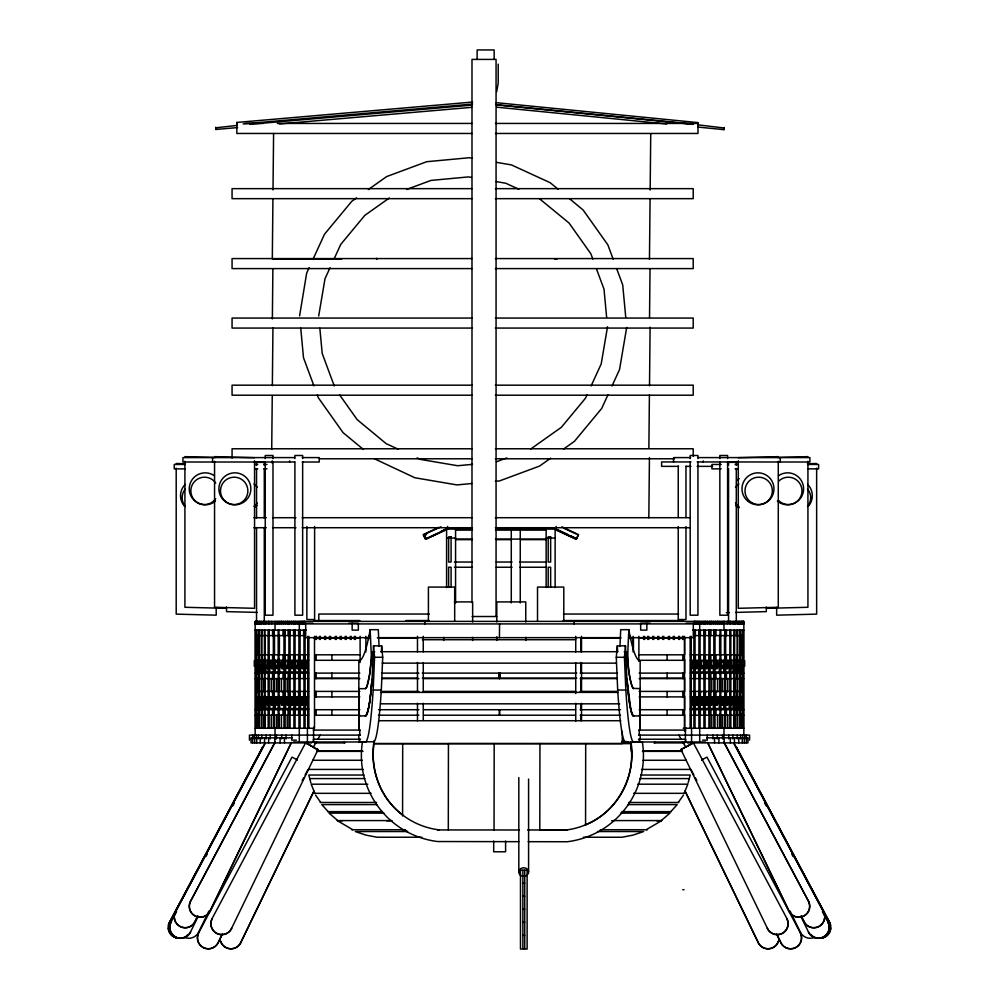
<?xml version="1.0" encoding="UTF-8"?>
<svg xmlns="http://www.w3.org/2000/svg" width="999" height="999" viewBox="0 0 999 999"><rect width="100%" height="100%" fill="white"/><g stroke="black" fill="none" stroke-linecap="round" stroke-linejoin="round"><path stroke-width="1.5" d="M402.572 815.996L402.697 743.556M448.301 829.944L448.439 743.556L631.443 743.631M494.043 829.944L494.193 743.556M539.797 829.944L539.947 743.556M585.564 825.324L585.701 743.556M631.443 744.954C635.239 777.909 616.833 812.362 585.564 824.799M742.781 665.759L742.756 668.918M272.927 198.689L272.315 258.941L341.621 259.24M273.014 189.897L273.589 133.429M272.365 318.881L272.877 268.818M271.716 449.4L272.252 395.641M272.352 385.689L272.939 328.034M272.228 463.174L272.252 460.826M649.462 259.34L650.074 199.176M650.162 190.022L650.736 133.916M649.537 317.445L650.024 269.131M648.875 447.964L649.412 394.955M649.512 385.801L650.099 327.135M648.826 517.794L649.437 457.592M741.857 665.471L741.77 667.994M742.756 705.519L742.756 698.338M261.376 701.798L261.014 705.294L261.076 697.552L261.501 704.595M261.363 701.048L261.551 697.889M256.243 698.338L256.243 705.519M737.637 665.471L737.337 668.693L737.112 661.663M738.286 665.471C738.024 674.337 736.95 659.515 738.161 661.825M365.197 716.121L365.934 715.734A181.556 11.376 -90 0 0 372.065 679.37C370.704 688.011 370.979 705.132 365.934 715.734L358.828 716.121M372.115 678.683L373.514 645.841L381.655 645.841L382.717 657.28L381.318 690.047A181.556 11.376 90 0 1 374.076 741.807L362.45 741.807A86.751 86.751 0 0 0 437.649 841.533L518.793 841.67M365.197 742.195L365.934 741.807A181.556 11.376 -90 0 0 373.176 690.047L374.575 657.28L373.514 645.841M381.406 651.798L381.655 645.841M237.425 125.387L215.709 127.81L215.871 129.458L237.6 127.585M215.871 129.458L215.684 127.26M236.751 122.452L236.925 124.438L236.751 122.452L472.589 102.06M619.954 646.465L620.704 629.682L628.846 629.682L629.37 632.567A561.575 35.202 90 0 0 640.172 661.063L640.134 730.082M628.846 629.682C628.046 648.925 625.649 669.942 633.066 688.311L640.172 688.661M257.218 698.426L257.23 704.595M741.77 704.595L741.782 698.426M698.076 122.652L697.876 124.613L698.076 122.615L495.791 102.635M697.689 127.048L723.975 129.645L724.15 127.997L697.889 124.85M640.172 716.121L633.066 715.771L630.881 710.052L626.873 678.696L625.486 645.841L617.345 645.841L616.283 657.28L617.682 690.047A181.556 11.376 -90 0 0 625.661 742.195L628.371 742.195M358.828 688.661L365.197 688.661L366.658 687.175L369.505 675.162L372.065 651.885L374.775 651.885M374.076 740.534C369.705 768.144 379.782 797.989 402.572 814.947M737.499 704.595L737.924 697.552L737.986 705.294L737.624 701.798M633.803 742.195L633.066 741.807A181.556 11.376 90 0 1 625.824 690.047L624.425 657.28L625.486 645.841M626.123 660.739L626.935 651.885L624.225 651.885M263.674 661.825L264.036 668.656L263.998 660.951L263.611 667.582M263.674 698.426L264.036 705.257L263.998 697.552L263.611 704.183M721.053 663.211L721.141 662.349M721.778 662.349L721.69 663.211A4.583 0.962 -90 0 0 721.665 666.183L722.19 668.656L722.926 666.433A4.583 0.962 -90 0 0 722.976 665.471M721.053 699.812L721.141 698.95M270.904 663.461L271.341 661.288A4.183 0.874 -90 0 1 271.99 661.188A4.183 0.874 -90 0 1 272.19 660.988M270.904 700.062L271.341 697.889A4.183 0.874 -90 0 1 271.99 697.789L272.465 699.812A3.759 0.787 -90 0 1 272.477 702.796L272.04 704.969A4.183 0.874 -90 0 1 271.391 705.069L270.916 703.034A3.759 0.787 -90 0 1 271.016 700.062M724.188 127.497L723.975 129.645M734.665 704.595L734.59 697.889M260.839 661.825C262.05 659.515 260.976 674.337 260.714 665.471M261.825 704.969L261.813 697.789M280.969 663.461L281.531 661.288A4.308 1.136 -90 0 1 282.355 661.188L282.967 663.211A3.709 0.974 -90 0 1 282.992 666.196L282.43 668.368A4.308 1.136 -90 0 1 281.606 668.468L281.006 666.433M280.969 700.062L281.531 697.889A4.308 1.136 -90 0 1 282.355 697.789L282.967 699.812A3.709 0.974 -90 0 1 282.992 702.796L282.43 704.969A4.308 1.136 -90 0 1 281.606 705.069L281.006 703.034M737.187 697.789L737.175 704.969M277.759 667.832L277.972 666.196A4.583 0.962 -90 0 0 277.947 663.211L277.859 662.349M318.693 315.984L325.012 278.696L330.057 267.72M607.517 326.748L601.198 363.948L591.108 385.926M626.685 327.472L619.53 369.605L611.987 386.026M716.033 663.211L716.645 661.188A4.308 1.136 -90 0 1 717.469 661.288L718.031 663.461A3.709 0.974 -90 0 1 717.994 666.433L717.394 668.468A4.308 1.136 -90 0 1 716.57 668.368L716.008 666.196M716.033 699.812L716.645 697.789A4.308 1.136 -90 0 1 717.469 697.889L718.031 700.062A3.709 0.974 -90 0 1 717.994 703.034L717.394 705.069A4.308 1.136 -90 0 1 716.57 704.969L716.008 702.796M379.046 646.465L378.296 629.682L370.154 629.682L369.63 632.567A561.575 35.202 -90 0 1 358.828 661.063L358.866 730.082M264.41 697.889L264.335 704.595M264.785 704.969L264.76 697.789M722.065 667.994L722.289 666.433A4.583 0.962 -90 0 0 722.339 665.471M722.065 704.595L722.289 703.034A4.583 0.962 -90 0 0 722.302 700.062L721.952 697.889M272.864 667.832L273.114 666.196A3.759 0.787 -90 0 0 273.089 663.211L272.814 661.663M734.24 697.789L734.215 704.969M726.186 661.663L725.911 663.211A3.759 0.787 -90 0 0 725.886 666.196L726.136 667.832M727.16 704.595L727.447 703.034A3.759 0.787 -90 0 0 727.459 700.062L727.022 697.889M688.124 782.954L690.209 775.037L640.759 775.037M496.678 91.783L498.214 83.117L498.214 64.136M276.261 661.825L276.76 660.951L277.085 661.663M277.048 697.889L276.698 700.062A4.583 0.962 -90 0 0 276.711 703.034L276.935 704.595M277.61 704.969L277.972 702.796A4.583 0.962 -90 0 0 277.947 699.812L277.859 698.95M293.207 667.832L292.695 668.693L292.133 666.433A4.371 0.887 -90 0 1 292.108 663.461L292.645 660.988L293.169 661.663M298.202 667.832L297.69 668.693L297.128 666.433A4.371 0.887 -90 0 1 297.078 665.471M303.209 667.832L302.709 668.693L302.148 666.433A4.371 0.887 -90 0 1 302.123 663.461L302.66 660.988L303.172 661.663M308.229 667.832L307.729 668.693L307.155 666.433A4.371 0.887 -90 0 1 307.143 663.461L307.68 660.988L308.192 661.663M267.844 697.889L267.482 700.062A4.433 0.924 -90 0 0 267.495 703.034L268.256 705.257M721.915 661.663L722.24 660.951L722.739 661.825M690.809 661.663L691.32 660.988L691.857 663.461A4.371 0.887 -90 0 1 691.845 666.433L691.271 668.693L690.771 667.832M695.828 661.663L696.34 660.988L696.877 663.461A4.371 0.887 -90 0 1 696.852 666.433L696.291 668.693L695.791 667.832M700.836 661.663L701.173 660.951M705.831 661.663L706.355 660.988L706.892 663.461A4.371 0.887 -90 0 1 706.867 666.433L706.305 668.693L705.794 667.832M731.243 661.188L730.856 663.211A4.433 0.924 -90 0 0 730.831 666.183L731.38 668.656L732.13 666.433A4.433 0.924 -90 0 0 732.192 665.471M271.978 697.889L271.541 700.062A3.759 0.787 -90 0 0 271.553 703.034L271.84 704.595M272.677 704.969L273.114 702.796A3.759 0.787 -90 0 0 273.089 699.812L272.627 697.789M695.741 698.264L695.903 697.789A3.334 0.674 -90 0 1 696.453 697.889L696.84 700.062A4.183 0.849 -90 0 1 696.815 703.034L696.415 705.069A3.334 0.674 -90 0 1 695.853 704.969M700.749 698.264L700.923 697.789A3.334 0.674 -90 0 1 701.473 697.889L701.847 700.062A4.183 0.849 -90 0 1 701.835 703.034L701.423 705.069A3.334 0.674 -90 0 1 700.873 704.969M705.744 698.264L705.918 697.789A3.334 0.674 -90 0 1 706.468 697.889L706.842 700.062A4.183 0.849 -90 0 1 706.83 703.034L706.418 705.069A3.334 0.674 -90 0 1 705.868 704.969M684.565 731.093L685.851 727.759M684.178 793.331L687.799 784.19L637.599 784.19M726.373 697.789L725.911 699.812A3.759 0.787 -90 0 0 725.886 702.796L726.323 704.969M309.166 267.62L306.681 273.039L299.588 315.909M313.074 259.116L324.513 234.203L351.785 201.298L356.593 197.889M333.953 259.216L340.746 244.405L364.822 215.359L389.273 198.027M587.087 394.68L585.451 398.239L561.376 427.285L530.606 449.1M607.966 394.78L601.698 408.441L574.425 441.346L563.436 449.138M578.296 534.627L576.248 539.035L555.269 529.27M265.347 742.931L175.3 912.112A10.927 10.914 0 0 0 180.382 926.697A10.927 10.914 0 0 0 194.967 921.627L197.677 916.008M194.967 921.627L197.814 915.958M176.611 911.637L170.767 922.639A10.927 10.914 0 0 0 175.849 937.224A10.927 10.914 0 0 0 190.434 932.142L198.027 916.657M184.041 937.224A10.927 10.914 0 0 0 198.626 932.142L208.928 911.038M275.1 742.07L190.31 901.597A10.927 10.914 0 0 0 195.379 916.17A10.927 10.914 0 0 0 209.977 911.1L291.346 742.544M274.5 743.406L190.447 901.548A10.927 10.914 0 0 0 195.517 916.133A10.927 10.914 0 0 0 210.115 911.063L291.483 742.507M297.14 759.752L292.008 757.142L198.451 933.166A10.927 10.914 0 0 0 203.521 947.739A10.927 10.914 0 0 0 218.119 942.669L222.178 934.24M198.451 933.166L198.589 933.116A10.927 10.914 0 0 0 203.671 947.701A10.927 10.914 0 0 0 218.257 942.631L222.327 934.202M310.564 745.579L305.582 742.919L211.888 918.98A10.927 10.914 0 0 0 216.958 933.566A10.927 10.914 0 0 0 231.543 928.483L318.044 749.55C311.401 747.801 313.349 747.115 316.546 741.882M219.992 938.71A10.927 10.914 0 0 0 240.722 942.669L313.948 790.971M240.722 942.669L313.411 792.332M182.68 937.699A10.927 10.914 0 0 1 169.243 922.639L262.949 746.578L169.393 922.601A10.927 10.914 0 0 0 168.494 925.311M265.21 742.969L169.755 922.639L174.276 914.347M205.856 856.63L207.317 853.883M232.892 805.756L234.365 802.996M317.982 739.185L320.13 735.127M302.185 780.519L303.646 777.771M305.107 775.024L308.029 769.517M288.187 668.368L287.275 666.433A4.371 0.887 -90 0 1 287.225 665.471M288.187 704.969L287.275 703.034A4.371 0.887 -90 0 1 287.25 700.062L288.149 697.789M678.221 802.484L683.466 795.092M701.91 660.951L701.335 663.211A4.371 0.887 -90 0 0 701.323 666.183L701.86 668.656L702.597 666.433A4.371 0.887 -90 0 0 702.659 665.471M711.763 660.951L711.188 663.211A4.371 0.887 -90 0 0 711.176 666.183L711.713 668.656L712.449 666.433A4.371 0.887 -90 0 0 712.512 665.471M710.851 697.789L711.75 700.062A4.371 0.887 -90 0 1 711.725 703.034L710.813 704.969M670.804 811.638L677.222 804.595L627.822 804.595M661.238 820.579L669.942 813.136L620.541 813.136M682.454 741.882L685.838 746.965L680.956 749.55L767.457 928.483A10.927 10.914 0 0 0 782.042 933.566A10.927 10.914 0 0 0 787.125 918.98L693.418 742.919L688.436 745.579M368.344 189.548L386.638 176.573L426.71 161.713L469.255 157.73L472.302 158.254M550.649 458.204L539.572 466.071L499.5 480.931L495.379 481.318M701.71 759.939L702.622 759.415L702.01 759.702M701.86 759.752L706.992 757.142L800.549 933.166A10.927 10.914 0 0 1 795.479 947.739A10.927 10.914 0 0 1 780.881 942.669L776.673 934.202M646.203 829.732L661.788 820.579L613.099 820.579M688.898 745.354L685.326 747.289M438.561 527.472L423.176 534.627L425.224 539.035L446.203 529.27M440.971 526.81L423.901 534.627L425.961 539.035L446.94 529.27M423.726 535.826L426.523 534.527M441.083 531.306L446.678 528.696M448.626 528.621L426.248 539.035L424.188 534.627M406.593 189.46L430.969 180.419L468.531 176.91L471.453 177.397M496.453 461.775L506.868 457.904M358.828 688.548L358.991 728.259M583.416 837.237L622.065 837.237L633.041 835.114L643.693 831.543L597.527 831.543M305.582 742.919L318.044 749.55M170.767 922.639L170.904 922.601A10.927 10.914 0 0 0 175.986 937.174A10.927 10.914 0 0 0 190.572 932.104L190.434 932.142M211.888 918.98L212.025 918.943A10.927 10.914 0 0 0 217.095 933.516A10.927 10.914 0 0 0 231.693 928.446L231.543 928.483M554.845 259.328L557.355 258.766M268.256 668.656L267.495 666.433A4.433 0.924 -90 0 1 267.445 665.471M472.502 464.348L457.667 465.734L420.479 459.415L417.12 457.867M471.915 483.504L456.955 484.915L414.822 477.747L374.8 458.941M243.132 123.901L472.589 104.071M249.85 124.313L471.928 105.12M279.495 123.951L471.915 107.318M627.822 742.195L630.394 742.107M738.286 457.679L778.283 456.643M777.172 457.43L807.929 456.643M807.417 463.736L816.645 463.499M767.944 608.304L807.929 607.28L807.929 461.301M726.323 612.649L729.395 612.574M735.551 612.412L766.32 611.625L766.32 606.967M284.74 673.114L288.162 673.089L288.162 678.583L284.74 678.608L284.74 673.114L288.711 673.114M284.74 654.807L288.162 654.795L288.162 660.277L284.74 660.302L284.74 654.807L288.711 654.807M244.63 123.439L263.324 123.439M277.347 123.439L472.077 123.439M495.454 123.439L697.976 123.439L697.976 133.466L495.454 133.466M472.077 133.466L236.838 133.466L236.838 123.439M471.978 188.649L232.068 188.649L232.068 198.664L471.978 198.664M495.354 188.649L693.206 188.649L693.206 198.664L495.354 198.664M471.978 258.579L232.068 258.579L232.068 268.594L471.978 268.594M495.354 258.579L693.206 258.579L693.206 268.594L495.354 268.594M471.978 318.057L232.068 318.057L232.068 328.072L471.978 328.072M495.354 318.057L693.206 318.057L693.206 328.072L495.354 328.072M471.978 385.177L232.068 385.177L232.068 395.204L471.978 395.204M495.354 385.177L693.206 385.177L693.206 395.204L495.354 395.204M471.978 448.776L232.068 448.776L232.068 458.116M495.354 448.776L693.206 448.776L693.206 456.293M294.53 457.592L182.929 457.592L182.929 462.013L294.53 462.013M302.26 457.592L319.268 457.592L319.268 462.013L302.26 462.013M690.584 457.592L673.576 457.592L673.576 462.013M698.313 457.592L809.914 457.592L809.914 462.013L697.165 461.95M319.305 458.791L471.978 458.791M495.354 458.791L674.5 458.791M690.983 461.95L661.6 461.95L661.6 466.358L678.608 466.358M185.052 464.46L174.226 464.46L174.226 468.868L185.052 468.868M254.633 464.46L257.73 464.46M263.911 464.46L267.008 464.46M721.203 464.46L711.925 464.46L711.925 468.868L721.203 468.868M735.114 464.46L738.211 464.46M807.791 464.46L818.618 464.46L818.618 468.868L807.791 468.868M686.338 466.358L690.983 466.358M697.165 466.358L712.624 466.358M254.633 468.868L257.73 468.868M263.911 468.868L267.008 468.868M735.114 468.868L738.211 468.868M253.871 517.707L266.333 517.707M272.565 517.707L295.941 517.707M302.173 517.707L471.978 517.707M495.354 517.707L690.084 517.707M253.871 527.722L266.333 527.722M272.565 527.722L295.941 527.722M302.173 527.722L471.978 527.722M495.354 527.722L690.084 527.722M472.415 529.083L446.59 529.083L446.59 587.549M495.679 529.083L556.156 529.083L556.156 526.448M455.569 530.119L472.465 530.119M495.492 530.119L546.153 530.119M446.59 538.061L455.569 538.061M546.153 538.061L555.132 538.061M455.569 539.098L472.465 539.098M495.492 539.098L546.153 539.098M455.569 539.635L472.29 539.635M496.266 539.635L511.276 539.635M520.454 539.635L546.291 539.635M454.433 562.037L472.29 562.037M496.266 562.037L512.05 562.037M519.842 562.037L546.316 562.037M454.433 567.245L472.29 567.245M496.266 567.245L512.05 567.245M519.842 567.245L546.316 567.245M454.345 601.91L472.639 601.91L472.639 621.965M429.395 614.048L318.793 614.048L318.793 620.179M563.374 614.048L678.646 614.048M472.127 616.52L496.79 616.52M313.599 620.541L359.79 620.541M405.994 620.541L429.095 620.541M563.074 620.541L683.191 620.541M255.157 623.239L301.835 623.239M302.572 623.239L303.271 623.239M304.495 623.239L312.799 623.239M348.951 623.239L358.341 623.239L358.341 630.107L352.16 630.107L352.16 623.239M650.049 623.239L640.659 623.239L640.659 630.107L646.84 630.107L646.84 623.239M686.201 623.239L694.505 623.239M695.729 623.239L696.428 623.239M697.165 623.239L743.843 623.239M255.157 623.913L304.87 623.913L304.87 621.39M743.843 623.913L694.13 623.913L694.13 621.39M255.157 630.107L306.306 630.107M692.694 630.107L743.843 630.107M255.819 635.601L278.184 635.601M284.216 635.601L278.983 635.601L278.983 630.107M288.711 635.601L284.74 635.601L284.74 630.107M304.845 635.601L289.598 635.601L289.598 630.107M694.155 635.601L709.402 635.601L709.402 630.107M710.289 635.601L714.26 635.601L714.26 630.107M714.784 635.601L720.017 635.601L720.017 630.107M720.816 635.601L743.181 635.601M369.293 637.662L305.694 637.662L305.694 623.913L693.306 623.913L693.306 637.662L629.707 637.662M378.596 637.662L620.404 637.662M313.786 637.899L360.115 637.899M365.022 637.899L369.655 637.899M377.36 637.899L417.482 637.899M621.078 637.899L580.968 637.899L580.968 651.723M630.332 637.899L633.428 637.899L633.428 648.651M638.336 637.899L684.665 637.899L684.665 654.795M422.39 639.722L575.736 639.722M380.631 651.71L617.744 651.71M255.819 654.807L278.184 654.807M284.216 654.807L278.983 654.807L278.983 660.302L283.991 660.302M308.629 654.807L289.598 654.807L289.598 660.302L293.931 660.302M359.84 654.807L314.835 654.807L314.835 660.302L359.84 660.302M639.16 654.807L684.165 654.807L684.165 660.302L639.16 660.302M690.371 654.807L709.402 654.807L709.402 660.302L705.069 660.302M710.289 654.807L714.26 654.807L714.26 660.302L710.838 660.277L710.838 654.795L714.26 654.807M714.784 654.807L720.017 654.807L720.017 660.302L715.009 660.302M720.816 654.807L743.181 654.807M374.575 657.28L382.717 657.28M616.283 657.28L624.425 657.28M261.875 658.878L262.525 658.878M274.438 658.878L273.801 658.878L273.801 671.927M278.396 658.878L279.033 658.878M293.768 658.878L294.493 658.878M298.763 658.878L299.488 658.878M303.783 658.878L304.508 658.878M694.492 658.878L695.217 658.878L695.217 671.927M699.512 658.878L700.237 658.878M704.507 658.878L705.232 658.878M719.967 658.878L720.604 658.878M724.562 658.878L725.199 658.878L725.199 671.927M736.475 658.878L737.125 658.878M255.819 660.302L258.679 660.302M259.191 660.302L261.251 660.302M261.875 660.302L264.385 660.302M268.144 660.302L264.86 660.302L264.86 654.807M278.184 660.302L274.101 660.302L274.101 654.807M298.926 660.302L294.593 660.302L294.593 654.807M303.946 660.302L299.613 660.302L299.613 654.807M308.629 660.302L304.633 660.302L304.633 654.807M690.371 660.302L694.367 660.302L694.367 654.807M695.054 660.302L699.387 660.302L699.387 654.807M700.074 660.302L704.407 660.302L704.407 654.807M720.816 660.302L724.899 660.302L724.899 654.807M730.856 660.302L734.14 660.302L734.14 654.807M737.125 660.302L734.615 660.302L734.615 654.807M737.749 660.302L739.809 660.302L739.809 654.807M740.321 660.302L743.181 660.302M382.192 663.149L616.183 663.149M256.893 671.927L257.542 671.927M259.34 671.927L257.904 671.927L257.904 660.327M262.525 671.927L260.314 671.927L260.314 666.133M265.722 671.927L262.974 671.927L262.974 660.327M268.169 671.927L265.959 671.927L265.959 660.327M274.438 671.927L269.83 671.927L269.83 660.327M278.396 671.927L275.2 671.927L275.2 660.327M284.69 671.927L279.608 671.927L279.608 660.327M289.635 671.927L285.652 671.927L285.652 660.327M294.493 671.927L290.509 671.927L290.509 660.327M299.488 671.927L295.504 671.927L295.504 660.327M304.508 671.927L300.524 671.927L300.524 660.327M308.441 671.927L305.532 671.927L305.532 660.327M690.559 671.927L693.468 671.927L693.468 660.327M694.492 671.927L698.476 671.927L698.476 660.327M699.512 671.927L703.496 671.927L703.496 660.327M704.507 671.927L708.491 671.927L708.491 660.327M709.365 671.927L713.348 671.927L713.348 660.327M714.31 671.927L719.392 671.927L719.392 660.327M720.604 671.927L723.8 671.927L723.8 660.327M724.562 671.927L729.17 671.927L729.17 660.327M730.831 671.927L733.041 671.927L733.041 660.327M733.278 671.927L736.026 671.927L736.026 660.327M736.475 671.927L738.686 671.927L738.686 666.133M739.66 671.927L741.096 671.927L741.096 660.327M741.458 671.927L742.107 671.927M255.232 673.114L278.184 673.114M284.216 673.114L278.983 673.114L278.983 678.608L284.191 678.608M308.629 673.114L289.598 673.114L289.598 678.608L303.946 678.608M359.84 673.114L314.835 673.114L314.835 678.608L359.84 678.608M381.593 673.114L418.856 673.114M422.302 673.114L576.698 673.114M580.144 673.114L617.407 673.114M639.16 673.114L684.165 673.114L684.165 678.608L639.16 678.608M690.371 673.114L709.402 673.114L709.402 678.608L695.054 678.608M710.289 673.114L714.26 673.114L714.26 678.608L710.289 678.608M714.784 673.114L720.017 673.114L720.017 678.608L714.809 678.608M720.816 673.114L743.768 673.114M314.835 678.146L358.454 678.146M381.805 678.146L417.632 678.146M422.302 678.146L576.698 678.146M581.368 678.146L617.195 678.146M640.546 678.146L684.165 678.146M255.232 678.608L264.548 678.608M278.184 678.608L264.86 678.608L264.86 673.114M284.74 678.608L288.711 678.608M308.629 678.608L304.633 678.608L304.633 673.114M381.593 678.608L418.856 678.608M423.514 678.608L575.486 678.608M580.144 678.608L617.407 678.608M690.371 678.608L694.367 678.608L694.367 673.114M720.816 678.608L734.14 678.608L734.14 673.114M734.452 678.608L743.768 678.608M373.176 690.047L381.318 690.047M617.682 690.047L625.824 690.047M255.819 691.408L264.548 691.408M278.184 691.408L274.101 691.408L274.101 696.902L278.184 696.902M283.991 691.408L278.983 691.408L278.983 696.902L283.991 696.902M288.711 691.408L284.74 691.408L284.74 696.902L288.174 696.902L288.174 691.408M293.931 691.408L289.598 691.408L289.598 696.902L293.931 696.902M298.926 691.408L294.593 691.408L294.593 696.902L298.926 696.902M303.946 691.408L299.613 691.408L299.613 696.902L303.946 696.902M308.629 691.408L304.633 691.408L304.633 696.902L308.629 696.902M359.84 691.408L314.835 691.408L314.835 696.902L359.84 696.902M381.593 691.408L418.856 691.408M423.514 691.408L575.486 691.408M580.144 691.408L617.407 691.408M639.16 691.408L684.165 691.408L684.165 696.902L639.16 696.902M690.371 691.408L694.367 691.408L694.367 696.902L690.371 696.902M695.054 691.408L699.387 691.408L699.387 696.902L695.054 696.902M705.069 691.408L709.402 691.408L709.402 696.902L705.069 696.902M710.289 691.408L714.26 691.408L714.26 696.902L710.826 696.902L710.826 691.408M715.009 691.408L720.017 691.408L719.967 698.376M720.816 691.408L724.899 691.408L724.899 696.902L720.816 696.902M734.452 691.408L743.181 691.408M273.963 691.658L271.241 691.658L271.241 678.608M284.191 691.658L281.468 691.658L281.468 678.608M292.145 691.658L294.867 691.658M297.14 691.658L299.862 691.658M699.138 691.658L701.86 691.658M704.133 691.658L706.855 691.658M714.809 691.658L717.532 691.658L717.532 678.608M725.037 691.658L727.759 691.658L727.759 678.608M380.569 692.382L618.056 692.382M261.875 695.479L262.525 695.479M274.438 695.479L273.801 695.479L273.801 708.528M719.967 695.479L720.604 698.376M724.562 695.479L725.199 695.479L725.199 708.528M736.475 695.479L737.125 695.479M255.819 696.902L258.679 696.902M259.191 696.902L264.385 696.902M268.144 696.902L264.86 696.902L264.86 691.408L273.414 691.408L273.414 696.902L268.731 696.902L268.731 691.408M700.074 696.902L704.407 696.902L704.407 691.408L700.074 691.408L700.087 708.528M715.009 696.902L720.017 696.902M730.856 696.902L734.14 696.902L734.14 691.408L725.586 691.408L725.586 696.902L730.269 696.902L730.269 691.408M740.321 696.902L743.181 696.902M380.569 703.82L619.605 703.82M256.893 708.528L257.542 708.528M259.34 708.528L257.904 708.528L257.904 696.927M262.525 708.528L260.314 708.528L260.314 696.927M265.722 708.528L262.974 708.528L262.974 696.927M268.169 708.528L265.959 708.528L265.959 696.927M274.438 708.528L269.83 708.528L269.83 696.927M278.396 708.528L275.2 708.528L275.2 696.927M284.69 708.528L279.608 708.528L279.608 696.927M289.635 708.528L285.652 708.528L285.652 696.927M294.643 708.528L290.509 708.528L290.509 696.927M299.638 708.528L295.504 708.528L295.504 696.927M304.658 708.528L300.524 708.528L300.524 696.927M308.541 708.528L305.532 708.528L305.532 696.927M690.459 708.528L693.468 708.528L693.468 696.927M694.342 708.528L698.476 708.528L698.476 696.927M699.362 708.528L703.496 708.528L703.496 696.927M704.357 708.528L708.491 708.528L708.491 696.927M709.365 708.528L713.348 708.528L713.348 696.927M714.31 708.528L719.392 708.528L719.392 696.927M720.604 708.528L723.8 708.528L723.8 696.927M724.562 708.528L729.17 708.528L729.17 696.927M730.831 708.528L733.041 708.528L733.041 696.927M733.278 708.528L736.026 708.528L736.026 696.927M736.475 708.528L738.686 708.528L738.686 696.927M739.66 708.528L741.096 708.528L741.096 696.927M741.458 708.528L742.107 708.528M255.232 709.715L278.184 709.715M284.216 709.715L278.983 709.715L278.983 715.209L284.191 715.209M288.711 709.715L284.74 709.715L284.74 715.209L288.711 715.209M308.629 709.715L289.598 709.715L289.598 715.209L303.946 715.209M359.84 709.715L314.835 709.715L314.835 715.209L359.84 715.209M378.484 709.715L418.856 709.715M423.514 709.715L575.486 709.715M580.144 709.715L620.516 709.715M639.16 709.715L684.165 709.715L684.165 715.209L639.16 715.209M690.371 709.715L709.402 709.715L709.402 715.209L695.054 715.209M710.289 709.715L714.26 709.715L714.26 715.209L710.289 715.209M714.784 709.715L720.017 709.715L720.017 715.209L714.809 715.209M720.816 709.715L743.768 709.715M255.232 715.209L264.548 715.209M278.184 715.209L264.86 715.209L264.86 709.715M308.629 715.209L304.633 715.209L304.633 709.715M378.484 715.209L418.856 715.209M423.514 715.209L575.486 715.209M580.144 715.209L620.516 715.209M690.371 715.209L694.367 715.209L694.367 709.715M720.816 715.209L734.14 715.209L734.14 709.715M734.452 715.209L743.768 715.209M378.733 720.716L620.729 720.716M255.157 728.259L314.51 728.259L314.51 636.338M683.204 728.259L743.843 728.259M313.286 730.082L360.314 730.082M638.686 730.082L685.714 730.082M360.314 735.114L249.438 735.114L249.438 740.147M638.686 735.114L749.562 735.114L749.562 740.147M292.183 737.861L251.036 737.861L251.036 742.894L311.563 742.894M706.817 737.861L747.964 737.861L747.964 742.894L687.437 742.894M360.539 739.235L313.399 739.235L313.399 741.982M638.461 739.235L685.601 739.235L685.601 741.982M296.428 740.147L291.758 740.147L291.758 735.114M702.572 740.147L707.242 740.147L707.242 735.114M621.74 741.52L626.398 741.52M293.444 741.982L364.735 741.982M634.265 741.982L705.556 741.982M358.828 742.195L365.472 742.045M633.528 742.045L640.172 742.195M314.423 742.894L344.905 742.894M621.54 742.894L627.734 742.894M654.095 742.894L684.577 742.894M439.061 829.857A74.987 74.987 0 0 1 374.076 743.656L622.277 743.581L622.277 731.38M316.695 751.136L362.774 751.136M642.532 751.136L682.305 751.136M316.695 751.36L362.774 751.36M642.532 751.36L682.305 751.36M312.687 760.276L362.35 760.276M643.031 760.276L686.313 760.276M308.791 769.43L363.236 769.43M641.508 769.43L690.209 769.43M363.973 775.037L308.791 775.037L310.876 782.954M309.777 778.583L364.81 778.583M639.835 778.583L689.223 778.583M367.794 784.19L311.201 784.19L314.822 793.331M314.598 793.331L371.116 793.331M633.578 793.331L684.402 793.331M320.292 802.484L376.598 802.484M628.646 802.484L678.708 802.484M376.785 804.595L321.778 804.595L328.196 811.638M327.697 811.638L382.455 811.638M621.878 811.638L671.303 811.638M383.966 813.136L329.058 813.136L337.762 820.579M392.008 820.579L337.212 820.579L352.797 829.732M338.087 820.791L342.295 820.791M386.675 820.791L390.01 820.791M611.6 820.791L612.325 820.791M656.705 820.791L660.913 820.791M351.573 829.732L404.707 829.732M600.299 829.732L647.427 829.732M407.267 831.543L355.307 831.543L365.959 835.114L377.035 837.237L421.803 837.237M522.877 883.253L524.725 883.253M682.742 889.722L684.065 889.722M522.877 896.278L524.725 896.278M522.877 909.302L524.725 909.302M522.877 922.327L524.725 922.327M522.877 935.351L524.725 935.351M374.076 743.581L448.439 743.631M539.797 829.869L567.245 829.919M402.547 829.869L405.594 829.869M437.624 829.932L519.393 829.994M527.597 829.932L565.746 830.069A74.987 74.987 0 0 0 630.731 743.868L630.731 742.007L642.357 742.02A86.751 86.751 0 0 1 567.17 841.745L528.146 841.682M714.26 673.114L710.838 673.089L710.838 678.583L714.26 678.608M214.56 456.643L254.558 457.679M184.915 456.643L215.672 457.43M176.199 463.499L185.439 463.736M224.9 608.304L184.915 607.28L184.915 461.301M257.292 612.412L226.523 611.625L226.523 606.967M495.766 104.633L690.159 123.839M496.728 104.97L693.244 124.4M496.703 107.18L666.77 123.988M496.59 162.387L511.388 164.897L550.224 182.73L558.166 189.31M496.003 181.581L505.731 183.229L518.831 189.248M730.744 668.656L731.505 666.433A4.433 0.924 -90 0 0 731.555 665.471M730.744 705.257L731.505 703.034A4.433 0.924 -90 0 0 731.518 700.062L731.156 697.889M693.418 742.919L680.956 749.55M724.5 743.406L808.691 901.597A10.927 10.914 0 0 1 803.621 916.17A10.927 10.914 0 0 1 789.023 911.1L707.517 742.507M733.653 742.931L823.7 912.112A10.927 10.914 0 0 1 818.618 926.697A10.927 10.914 0 0 1 804.033 921.627L801.186 915.958M829.744 922.639L736.051 746.578L829.744 922.639A10.927 10.914 0 0 1 816.32 937.699M828.233 922.639L828.096 922.601A10.927 10.914 0 0 1 823.014 937.174A10.927 10.914 0 0 1 808.428 932.104L808.566 932.142A10.927 10.914 0 0 0 823.151 937.224A10.927 10.914 0 0 0 828.233 922.639L822.389 911.637M787.112 918.98L786.975 918.943A10.927 10.914 0 0 1 781.905 933.516A10.927 10.914 0 0 1 767.307 928.446L767.457 928.483M800.236 932.104L800.374 932.142A10.927 10.914 0 0 0 814.959 937.224M800.549 933.166L800.411 933.116A10.927 10.914 0 0 1 795.329 947.701A10.927 10.914 0 0 1 780.743 942.631M685.589 792.332L758.278 942.669A10.927 10.914 0 0 0 779.008 938.71M640.172 688.548L640.009 728.259M539.41 198.689L569.068 223.039L590.884 253.821L592.844 259.091M398.189 449.188L386.188 443.681L357.142 419.605L339.535 394.767M561.8 526.81L578.583 534.627L576.535 539.035L555.544 529.27M563.573 528.121L576.173 533.978M555.357 528.696L567.944 534.565M570.754 535.864L576.348 538.473M554.632 528.696L575.611 538.473M554.532 529.27L575.511 539.035M310.102 745.354L313.674 747.289M403.833 829.732L407.567 831.543M296.99 759.702L297.29 759.939M626.885 678.683L626.935 679.37A181.556 11.376 90 0 0 633.066 715.771L633.803 716.121M569.642 198.826L583.129 210.002L607.854 244.855L613.161 259.178M363.411 449.488L343.082 432.642L318.356 397.789L317.295 394.93M297.827 660.951L298.164 661.663M297.09 660.951L297.665 663.211A4.371 0.887 -90 0 1 297.677 666.183L297.14 668.656L296.403 666.433A4.371 0.887 -90 0 1 296.341 665.471M287.237 660.951L287.812 663.211A4.371 0.887 -90 0 1 287.824 666.183L287.287 668.656L286.551 666.433A4.371 0.887 -90 0 1 286.488 665.471M315.534 795.092L320.779 802.484M710.813 668.368L711.725 666.433A4.371 0.887 -90 0 0 711.775 665.471M733.79 742.969L829.245 922.639L824.724 914.347M764.635 802.996L766.108 805.756M791.683 853.883L793.144 856.63M723.9 742.07L808.691 901.597M678.87 735.127L681.018 739.185M690.971 769.517L693.893 775.024M695.354 777.771L696.815 780.519M801.323 916.008L804.033 921.627M800.973 916.657L808.566 932.142M790.072 911.038L800.374 932.142M707.654 742.544L789.035 911.1M776.822 934.24L780.881 942.669M685.052 790.971L758.278 942.669M376.423 258.266L376.873 259.403M616.795 268.981L622.714 284.927L625.749 317.345M596.478 268.893L604.008 289.186L606.63 317.257M334.253 385.951L322.202 353.459L319.842 328.246M313.936 385.864L303.496 357.717L300.736 328.159M303.259 698.264L303.097 697.789A3.334 0.674 -90 0 0 302.547 697.889L302.16 700.062A4.183 0.849 -90 0 0 302.185 703.034L302.585 705.069A3.334 0.674 -90 0 0 303.147 704.969M298.251 698.264L298.077 697.789A3.334 0.674 -90 0 0 297.527 697.889L297.153 700.062A4.183 0.849 -90 0 0 297.165 703.034L297.577 705.069A3.334 0.674 -90 0 0 298.127 704.969M293.256 698.264L293.082 697.789A3.334 0.674 -90 0 0 292.532 697.889L292.158 700.062A4.183 0.849 -90 0 0 292.17 703.034L292.582 705.069A3.334 0.674 -90 0 0 293.132 704.969M267.757 661.188L268.144 663.211A4.433 0.924 -90 0 1 268.169 666.183L267.62 668.656L266.87 666.433A4.433 0.924 -90 0 1 266.808 665.471M700.799 667.832L701.31 668.693L701.872 666.433A4.371 0.887 -90 0 0 701.922 665.471M721.39 704.969L721.028 702.796M276.935 667.994L276.711 666.433A4.583 0.962 -90 0 1 276.661 665.471M735.326 661.825L735.002 660.951L734.964 668.656L735.326 661.825L735.389 667.582M735.326 698.426L735.114 697.589L734.964 705.257L735.326 698.426L735.389 704.183M721.241 667.832L721.028 666.196M737.449 697.889L737.637 701.048M726.523 666.196L726.96 668.368A4.183 0.874 -90 0 1 726.76 668.693M726.523 702.796L726.96 704.969A4.183 0.874 -90 0 0 727.609 705.069L728.084 703.034A3.759 0.787 -90 0 0 728.096 700.062L727.659 697.889A4.183 0.874 -90 0 0 727.01 697.789L726.535 699.812A3.759 0.787 -90 0 0 726.635 702.784M277.223 662.349L277.31 663.211A4.583 0.962 -90 0 1 277.335 666.183L276.81 668.656L276.074 666.433A4.583 0.962 -90 0 1 276.099 665.459M372.065 651.885L372.877 660.739M630.731 743.868L631.43 751.573M261.888 661.663L261.663 668.693L261.363 665.471M626.935 651.922L627.547 658.703A181.556 11.376 -90 0 0 633.803 688.661M257.23 667.994L257.143 665.471M370.154 629.682L371.466 658.678A181.556 11.376 90 0 1 365.197 688.661M617.345 645.841L617.594 651.798M256.243 668.918L256.219 665.759M816.645 468.156L816.645 614.135L776.648 615.172L776.648 607.404M780.256 457.592L780.256 462.013M778.283 461.301L778.283 607.28L738.286 608.304L738.286 460.776M746.365 735.114L746.365 742.894M744.692 660.601L744.692 666.321M744.767 735.114L744.767 738.898M744.305 737.861L744.305 742.894M743.843 735.114L743.843 621.39L255.157 621.39L255.157 735.114M743.631 621.39L743.631 623.913M743.356 630.107L743.356 661.263M743.356 665.933L743.356 728.259M743.244 621.39L743.244 623.913M743.181 630.107L743.181 661.263M743.181 665.933L743.181 728.259M743.094 621.39L743.094 623.913M742.844 665.234L742.844 672.489M742.844 696.041L742.844 709.09M742.707 735.114L742.707 738.898M742.232 621.39L742.232 623.913M742.12 630.107L742.12 728.259M742.245 737.861L742.245 742.894M741.708 634.777L741.708 655.032M741.708 659.702L741.708 673.726M741.708 678.408L741.708 692.419M741.708 697.102L741.708 709.565M741.708 714.235L741.708 728.259M741.595 621.39L741.595 623.913M741.058 621.39L741.058 623.913M740.646 735.114L740.646 738.898M740.321 630.107L740.321 728.259M739.809 630.107L739.809 635.601M739.934 660.576L739.934 666.283M739.809 673.114L739.809 678.608M739.809 691.408L739.809 696.902L734.615 696.902L734.615 691.408M739.809 709.715L739.809 715.209M739.797 630.107L739.797 728.259M739.572 621.39L739.572 623.913M738.873 621.39L738.873 623.913M738.81 737.861L738.81 742.894M738.036 666.133L738.036 671.927M738.036 696.927L738.036 708.528M737.761 621.39L737.761 623.913M737.749 630.107L737.761 728.259M737.125 635.601L737.125 630.107L737.025 728.259M737.125 654.807L737.125 671.927M737.125 673.114L737.125 678.608M737.125 691.408L737.125 708.528M737.125 709.715L737.125 715.209M737.212 735.114L737.212 738.898M736.3 465.459L736.3 462.362L728.558 462.362L728.558 465.459M736.3 468.568L736.3 622.052M735.626 621.39L735.626 623.913M735.264 678.608L735.264 691.658M735.264 715.209L735.264 728.259M735.064 621.39L735.064 623.913M734.615 635.601L734.615 630.107L734.577 728.259M734.615 673.114L734.615 678.608M734.615 709.715L734.615 715.209M734.465 737.861L734.465 742.894M734.14 630.107L734.14 635.601M733.915 658.878L733.915 671.927M733.915 695.479L733.915 708.528M733.741 634.777L733.741 655.032M733.741 659.702L733.741 673.726M733.741 678.408L733.741 692.419M733.741 697.102L733.741 709.565M733.741 714.235L733.741 728.259M733.191 621.39L733.191 623.913M732.866 735.114L732.866 738.898M730.843 630.107L730.843 728.259M730.431 621.39L730.431 623.913M730.269 630.107L730.269 635.601M730.269 654.807L730.269 660.302L725.586 660.302L725.586 654.807M730.269 673.114L730.269 678.608M730.269 709.715L730.269 715.209M730.356 737.861L730.356 742.894M730.144 621.39L730.144 623.913M729.844 630.107L729.844 728.259M728.746 735.114L728.746 738.898M728.558 468.568L728.558 622.052M727.759 715.209L727.759 728.259M727.597 458.603L727.597 455.494L719.854 455.494L719.854 458.603M727.597 461.7L727.597 615.197L719.854 615.197L719.854 461.7M727.359 621.39L727.359 623.913M726.435 630.107L726.435 635.601M726.435 654.807L726.435 660.302M726.435 673.114L726.435 678.608M726.435 691.408L726.435 696.902M726.435 709.715L726.435 715.209M725.661 630.107L725.661 728.259M725.586 630.107L725.586 635.601M725.586 673.114L725.586 678.608M725.586 709.715L725.586 715.209M724.899 630.107L724.899 635.601M724.899 673.114L724.899 678.608M724.899 709.715L724.899 715.209M724.5 634.777L724.5 655.032M724.5 659.702L724.5 673.726M724.5 678.408L724.5 692.419M724.5 697.102L724.5 709.565M724.5 714.235L724.5 728.259M724.088 621.39L724.088 623.913M724.013 660.576L724.013 666.283M724.175 737.861L724.175 742.894M723.975 621.39L723.975 630.107M723.975 728.259L723.975 739.235M722.577 735.114L722.577 738.898M722.414 678.608L722.414 691.658M722.414 715.209L722.414 728.259M721.865 621.39L721.865 623.913M720.816 630.107L720.816 728.259M719.767 621.39L719.767 623.913M719.617 634.777L719.617 655.032M719.617 659.702L719.617 673.726M719.617 678.408L719.617 692.419M719.617 697.102L719.617 709.565M719.617 714.235L719.617 728.259M718.918 737.861L718.918 742.894M717.694 621.39L717.694 623.913M717.507 621.39L717.507 623.913M717.532 715.209L717.532 728.259M717.307 735.114L717.307 738.898M715.983 630.107L715.983 635.601M715.983 654.807L715.983 660.302M715.983 673.114L715.983 678.608M715.983 691.408L715.983 696.902M715.983 709.715L715.983 715.209M715.634 621.39L715.634 623.913M715.009 630.107L715.034 728.259M714.572 737.861L714.572 742.894M713.86 630.107L713.86 728.259M713.586 621.39L713.586 623.913M713.711 660.564L713.711 666.271M712.961 735.114L712.961 738.898M711.775 678.608L711.775 691.658M711.775 715.209L711.775 728.259M711.563 621.39L711.563 623.913M711.076 621.39L711.076 623.913M710.926 630.107L710.926 635.601M710.926 709.715L710.926 715.209M710.089 630.107L710.089 728.259M709.54 621.39L709.54 623.913M708.94 630.107L708.94 728.259M707.767 661.775L707.767 667.582M707.767 698.376L707.767 704.183M707.542 621.39L707.542 623.913M705.556 621.39L705.556 623.913M705.406 630.107L705.406 635.601M705.406 654.807L705.406 660.302M705.406 673.114L705.406 678.608M705.406 691.408L705.406 696.902M705.406 709.715L705.406 715.209M705.069 630.107L705.069 728.259M704.819 621.39L704.819 623.913M704.407 630.107L704.407 635.601M704.407 673.114L704.407 678.608M704.407 709.715L704.407 715.209M703.945 630.107L703.945 728.259M703.596 621.39L703.596 623.913M703.221 460.914L703.221 462.013M702.772 698.376L702.772 704.183M701.648 621.39L701.648 623.913M700.411 630.107L700.411 635.601M700.411 654.807L700.411 660.302M700.411 673.114L700.411 678.608M700.411 691.408L700.411 696.902M700.411 709.715L700.411 715.209M700.074 635.601L700.074 630.107L700.049 728.259M700.074 654.807L700.237 671.927M700.074 673.114L700.074 678.608M700.074 709.715L700.074 715.209M699.7 621.39L699.7 630.107M699.7 728.259L699.7 741.982M699.387 630.107L699.387 635.601M699.387 673.114L699.387 678.608M699.387 709.715L699.387 715.209M698.925 630.107L698.925 728.259M698.738 621.39L698.663 623.913M697.939 458.603L697.939 455.494L690.197 455.494L690.197 458.603M697.939 461.7L697.939 615.197L690.197 615.197L690.197 461.7M697.677 621.39L697.677 623.913M697.752 661.775L697.752 667.582M697.752 698.376L697.752 704.183M696.778 621.39L696.778 623.913M695.928 621.39L695.928 623.913M695.391 630.107L695.391 635.601M695.391 654.807L695.391 660.302M695.391 673.114L695.391 678.608M695.391 691.408L695.391 696.902M695.391 709.715L695.391 715.209M695.154 621.39L695.154 623.913M695.067 695.479L695.067 708.528M695.042 630.107L695.042 728.259M694.442 621.39L694.442 623.913M694.367 630.107L694.367 635.601M693.905 630.107L693.905 728.259M692.732 663.224L692.732 666.133M692.732 699.824L692.732 704.183M691.583 728.259L691.583 741.982M691.271 636.338L691.271 728.259M690.134 636.338L690.134 728.259M685.976 466.046L685.976 517.207M685.976 526.51L685.976 619.542L678.234 619.542L678.234 526.51M685.414 728.259L685.414 741.982M684.665 659.402L684.665 673.239M684.665 677.846L684.665 691.67M684.665 696.278L684.665 710.114M684.665 714.722L684.665 730.082M684.49 636.338L684.49 728.259M683.341 636.338L683.341 639.46M682.841 654.807L682.841 660.302M682.841 673.114L682.841 678.608M682.841 691.408L682.841 696.902M682.841 709.715L682.841 715.209M682.504 636.338L682.504 639.46M679.607 636.338L679.607 639.46M678.596 636.338L678.596 639.46M678.234 466.046L678.234 517.207M674.425 636.338L674.425 639.46M673.264 636.338L673.264 639.46M669.58 636.338L669.58 639.46M668.381 636.338L668.381 639.46M667.107 654.807L667.107 660.302M667.107 673.114L667.107 678.608M667.107 691.408L667.107 696.902M667.107 709.715L667.107 715.209M663.786 636.338L663.786 639.46M662.612 636.338L662.612 639.46M658.841 636.338L658.841 639.46M657.692 636.338L657.692 639.46M654.72 741.982L654.72 742.894M653.833 636.338L653.833 639.46M652.697 636.338L652.697 639.46M648.813 636.338L648.813 639.46M647.677 636.338L647.677 639.46M644.68 636.338L644.68 639.46M643.556 636.338L643.556 639.46M640.172 735.114L640.172 739.285M639.66 739.235L639.66 741.982M639.36 739.235L639.36 741.982M639.223 730.082L639.223 735.114M638.885 636.338L638.885 661.263M633.104 636.338L633.104 651.922M630.481 636.338L630.481 639.46M581.518 636.301L581.518 651.872M581.518 662.774L581.518 692.382M581.518 703.284L581.518 720.416M580.968 662.474L580.968 673.239M580.968 677.846L580.968 691.67M580.968 703.97L580.968 710.114M580.968 714.722L580.968 720.866M575.736 636.301L575.736 652.022M575.736 662.774L575.736 693.506M575.736 703.284L575.736 721.166M574.075 621.39L574.075 623.913M563.798 621.39L563.798 587.075L537.524 587.075L537.524 621.39M555.132 529.083L555.132 587.549M550.649 587.362L550.649 567.245L548.189 567.245L548.189 587.362M546.153 529.083L546.153 587.549M528.583 779.108L528.583 872.027M525.749 621.965L525.749 601.91L496.79 601.91L496.79 621.965M525.749 637.374L525.749 640.459M524.725 870.216L524.725 948.388L522.877 948.388L522.877 870.216M520.254 529.083L520.254 602.934M518.818 777.559L518.818 872.027M511.276 529.083L511.276 602.934M505.594 841.021L505.594 851.785L493.693 851.785L493.693 841.021M500.174 673.114L500.174 678.146M499.562 623.913L499.438 637.662M499.612 673.114L499.612 678.608M499.612 709.715L499.612 715.209M499.388 673.114L499.388 678.608M499.388 709.715L499.388 715.209M498.826 673.114L498.826 678.146M496.79 636.763L496.79 640.459M496.066 616.558L496.066 59.416L471.99 59.416L471.99 602.509M494.155 59.416L494.155 49.95L477.135 49.95L477.135 59.416M472.639 637.374L472.639 640.459M455.569 529.083L455.569 602.934M454.682 621.39L454.682 587.075L428.409 587.075L428.409 621.39M451.086 587.362L451.086 567.245L448.626 567.245L448.626 587.362M447.614 526.448L447.614 529.083M443.668 637.374L443.668 640.459M424.925 621.39L424.925 623.913M423.264 636.301L423.264 651.872M423.264 662.774L423.264 692.382M423.264 703.284L423.264 720.416M417.482 636.301L417.482 651.872M417.482 662.474L417.482 692.382M417.482 703.284L417.482 720.866M368.519 636.338L368.519 639.46M365.896 636.338L365.896 651.922M360.115 636.338L360.115 662.474M359.777 730.082L359.777 735.114M359.64 739.235L359.64 741.982M359.34 739.235L359.34 741.982M358.828 735.114L358.828 739.285M355.444 636.338L355.444 639.46M354.32 636.338L354.32 639.46M351.323 636.338L351.323 639.46M350.187 636.338L350.187 639.46M346.303 636.338L346.303 639.46M345.167 636.338L345.167 639.46M344.28 741.982L344.28 742.894M341.308 636.338L341.308 639.46M340.159 636.338L340.159 639.46M336.388 636.338L336.388 639.46M335.214 636.338L335.214 639.46M331.893 654.807L331.893 660.302M331.893 673.114L331.893 678.608M331.893 691.408L331.893 696.902M331.893 709.715L331.893 715.209M330.619 636.338L330.619 639.46M329.42 636.338L329.42 639.46M325.736 636.338L325.736 639.46M324.575 636.338L324.575 639.46M320.404 636.338L320.404 639.46M319.393 636.338L319.393 639.46M316.496 636.338L316.496 639.46M316.159 654.807L316.159 660.302M316.159 673.114L316.159 678.608M316.159 691.408L316.159 696.902M316.159 709.715L316.159 715.209M315.659 636.338L315.659 639.46M314.61 526.51L314.61 619.542L306.868 619.542L306.868 526.51M313.786 727.01L313.786 730.082M313.586 728.259L313.586 741.982M308.866 636.338L308.866 728.259M307.729 636.338L307.729 728.259M307.417 728.259L307.417 741.982M306.268 663.224L306.268 666.133M306.268 699.824L306.268 704.183M305.095 630.107L305.095 728.259M304.633 630.107L304.633 635.601M304.558 621.39L304.558 623.913M303.846 621.39L303.846 623.913M303.958 630.107L303.958 728.259M303.609 630.107L303.609 635.601M303.609 654.807L303.783 671.927M303.609 673.114L303.609 678.608M303.609 691.408L303.609 696.902M303.609 709.715L303.609 715.209M303.072 621.39L303.072 623.913M302.647 458.603L302.647 455.494L294.905 455.494L294.905 458.603M302.647 461.7L302.647 615.197L294.905 615.197L294.905 461.7M302.222 621.39L302.222 623.913M301.323 621.39L301.323 623.913M301.248 661.775L301.248 667.582M301.248 698.376L301.248 704.183M300.262 621.39L300.337 623.913M300.075 630.107L300.075 728.259M299.613 630.107L299.613 635.601M299.613 673.114L299.613 678.608M299.613 709.715L299.613 715.209M299.3 621.39L299.3 630.107M299.3 728.259L299.3 741.982M298.926 630.107L298.951 728.259M298.589 630.107L298.589 635.601M298.589 654.807L298.763 671.927M298.589 673.114L298.589 678.608M298.589 691.408L298.589 696.902M298.589 709.715L298.589 715.209M297.352 621.39L297.352 623.913M296.228 698.376L296.228 704.183M295.404 621.39L295.404 623.913M295.429 660.576L295.429 666.283M295.055 630.107L295.055 728.259M294.593 630.107L294.593 635.601M294.593 673.114L294.593 678.608M294.593 709.715L294.593 715.209M294.181 621.39L294.181 623.913M293.931 630.107L293.931 728.259M293.594 630.107L293.594 635.601M293.594 654.807L293.768 671.927M293.594 673.114L293.594 678.608M293.594 691.408L293.594 696.902M293.594 709.715L293.594 715.209M293.444 621.39L293.444 623.913M291.458 621.39L291.458 623.913M291.233 661.775L291.233 667.582M291.233 698.376L291.233 704.183M290.06 630.107L290.06 728.259M289.623 460.914L289.623 462.013M289.46 621.39L289.46 623.913M288.911 630.107L288.911 728.259M288.074 630.107L288.074 635.601M288.074 709.715L288.074 715.209M287.924 621.39L287.924 623.913M287.437 621.39L287.437 623.913M287.225 678.608L287.225 691.658M287.225 715.209L287.225 728.259M286.039 735.114L286.039 738.898M285.414 621.39L285.414 623.913M285.289 660.564L285.289 666.271M285.14 630.107L285.14 728.259M284.428 737.861L284.428 742.894M283.966 630.107L283.966 728.259M283.366 621.39L283.366 623.913M283.017 630.107L283.017 635.601M283.017 654.807L283.017 660.302M283.017 673.114L283.017 678.608M283.017 691.408L283.017 696.902M283.017 709.715L283.017 715.209M281.693 735.114L281.693 738.898M281.493 621.39L281.493 623.913M281.468 715.209L281.468 728.259M281.306 621.39L281.306 623.913M280.082 737.861L280.082 742.894M279.233 621.39L279.233 623.913M279.383 634.777L279.383 655.032M279.383 659.702L279.383 673.726M279.383 678.408L279.383 692.419M279.383 697.102L279.383 709.565M279.383 714.235L279.383 728.259M279.033 698.376L279.033 695.479L278.396 698.376M278.184 630.107L278.184 728.259M277.135 621.39L277.135 623.913M276.586 678.608L276.586 691.658M276.586 715.209L276.586 728.259M276.423 735.114L276.423 738.898M275.025 621.39L275.025 630.107M274.987 660.576L274.987 666.283M275.025 728.259L275.025 739.235M274.825 737.861L274.825 742.894M274.5 634.777L274.5 655.032M274.5 659.702L274.5 673.726M274.5 678.408L274.5 692.419M274.5 697.102L274.5 709.565M274.5 714.235L274.5 728.259M274.101 630.107L274.101 635.601M274.101 673.114L274.101 678.608M274.101 709.715L274.101 715.209M273.414 630.107L273.414 635.601M273.414 654.807L273.414 660.302L268.731 660.302L268.731 654.807M273.414 673.114L273.414 678.608M273.414 709.715L273.414 715.209M273.339 630.107L273.339 728.259M272.989 458.603L272.989 455.494L265.247 455.494L265.247 458.603M272.989 461.7L272.989 615.197L265.247 615.197L265.247 461.7M272.565 630.107L272.565 635.601M272.565 654.807L272.565 660.302M272.565 673.114L272.565 678.608M272.565 691.408L272.565 696.902M272.565 709.715L272.565 715.209M271.641 621.39L271.641 623.913M271.241 715.209L271.241 728.259M270.254 735.114L270.254 738.898M269.156 630.107L269.156 728.259M268.856 621.39L268.856 623.913M268.731 630.107L268.731 635.601M268.731 673.114L268.731 678.608M268.731 709.715L268.731 715.209M268.644 737.861L268.644 742.894M268.569 621.39L268.569 623.913M268.144 630.107L268.157 728.259M266.134 735.114L266.134 738.898M265.809 621.39L265.809 623.913M265.334 660.576L265.334 666.283M265.259 634.777L265.259 655.032M265.085 658.878L265.259 673.726M265.259 678.408L265.259 692.419M265.085 695.479L265.259 709.565M265.259 714.235L265.259 728.259M264.86 630.107L264.86 635.601M264.535 737.861L264.535 742.894M264.285 465.459L264.285 462.362L256.543 462.362L256.543 465.459M264.285 468.568L264.285 518.181M264.285 527.484L264.285 622.052M264.423 630.107L264.423 728.259M263.936 621.39L263.936 623.913M263.736 678.608L263.736 691.658M263.736 715.209L263.736 728.259M263.374 621.39L263.374 623.913M261.975 728.259L261.975 630.107L261.875 635.601M261.875 654.807L261.875 671.927M261.875 673.114L261.875 678.608M261.875 691.408L261.875 708.528M261.875 709.715L261.875 715.209M261.788 735.114L261.788 738.898M261.238 621.39L261.238 623.913M261.251 630.107L261.238 728.259M260.964 666.133L260.964 671.927M260.964 696.927L260.964 708.528M260.127 621.39L260.127 623.913M260.19 737.861L260.19 742.894M259.428 621.39L259.428 623.913M259.203 630.107L259.203 728.259M258.679 630.107L258.679 728.259M258.354 735.114L258.354 738.898M257.942 621.39L257.942 623.913M257.405 621.39L257.405 623.913M257.292 634.777L257.292 655.032M257.292 659.702L257.292 673.726M257.292 678.408L257.292 692.419M257.292 697.102L257.292 709.565M257.292 714.235L257.292 728.259M256.768 621.39L256.768 623.913M256.88 630.107L256.88 728.259M256.755 737.861L256.755 742.894M256.543 468.568L256.543 518.181M256.543 527.484L256.543 622.052M256.156 665.234L256.156 672.489M256.156 696.041L256.156 709.09M256.293 735.114L256.293 738.898M255.906 621.39L255.756 623.913M255.819 630.107L255.819 661.263M255.819 665.933L255.819 728.259M255.632 630.107L255.644 661.263M255.644 665.933L255.644 728.259M255.369 621.39L255.369 623.913M254.695 737.861L254.695 742.894M254.558 460.776L254.558 608.304L214.56 607.28L214.56 461.301M254.308 660.601L254.308 666.321M254.233 735.114L254.233 738.898M252.635 735.114L252.635 742.894M216.196 607.404L216.196 615.172L176.199 614.135L176.199 468.156M212.587 457.592L212.587 462.013M807.617 484.365A15.984 15.984 0 0 1 808.591 505.944M807.504 488.948A13.674 13.674 0 0 1 807.504 506.53M778.446 475.736A15.984 15.984 0 0 1 799.862 478.533A15.984 15.984 0 0 1 798.938 500.112A15.984 15.984 0 0 1 777.359 501.073M778.646 481.206A13.674 13.674 0 0 1 797.989 481.206A13.674 13.674 0 0 1 797.989 500.549A13.674 13.674 0 0 1 778.646 500.549M739.26 507.667A15.984 15.984 0 0 1 735.739 505.419M736.825 480.082A15.984 15.984 0 0 1 739.235 478.683M738.86 506.431A13.674 13.674 0 0 1 735.501 503.059M735.501 487.375A13.674 13.674 0 0 1 738.86 484.016M215.484 501.073A15.984 15.984 0 0 1 193.906 500.112A15.984 15.984 0 0 1 192.982 478.533A15.984 15.984 0 0 1 214.398 475.736M215.734 498.713A13.674 13.674 0 0 1 195.429 501.086A13.674 13.674 0 0 1 195.429 480.656A13.674 13.674 0 0 1 215.734 483.029M184.253 505.944A15.984 15.984 0 0 1 185.227 484.365M185.339 506.53A13.674 13.674 0 0 1 185.339 488.948M257.105 505.419A15.984 15.984 0 0 1 254.82 507.017M257.342 503.059A13.674 13.674 0 0 1 253.983 506.431M253.983 484.016A13.674 13.674 0 0 1 257.342 487.375M633.066 715.771A181.556 11.376 -90 0 1 626.935 679.37M830.669 928.158A10.927 10.914 0 0 1 816.183 937.661M829.607 922.601A10.927 10.914 0 0 1 830.506 925.311M778.283 941.47A10.927 10.914 0 0 1 758.141 942.631M830.169 928.158A10.927 10.914 0 0 1 829.595 930.943M828.308 933.491A10.927 10.914 0 0 1 815.684 937.661A10.927 10.914 0 0 0 830.306 928.196M813.136 936.388A10.927 10.914 0 0 1 811.001 934.49M824.625 917.631A10.927 10.914 0 0 1 803.895 921.577M823.563 912.075A10.927 10.914 0 0 1 824.462 914.784M808.553 901.548A10.927 10.914 0 0 1 803.483 916.133A10.927 10.914 0 0 1 788.885 911.063M690.883 697.789A3.334 0.674 -90 0 1 691.445 697.889L691.82 700.062A4.183 0.849 -90 0 1 691.795 703.034L691.395 705.069A3.334 0.674 -90 0 1 690.846 704.969M715.921 697.552A4.308 1.136 -90 0 1 716.47 697.889L717.032 700.062A3.709 0.974 -90 0 1 717.007 703.034L716.395 705.069A4.308 1.136 -90 0 1 715.846 705.257M716.221 702.784A3.709 0.974 -90 0 1 716.246 699.812M721.116 666.196A4.583 0.962 -90 0 1 721.128 663.211M715.921 660.951A4.308 1.136 -90 0 1 716.47 661.288L717.032 663.461A3.709 0.974 -90 0 1 717.007 666.433L716.395 668.468A4.308 1.136 -90 0 1 715.846 668.656M716.221 666.183A3.709 0.974 -90 0 1 716.246 663.211M726.81 660.988A4.183 0.874 -90 0 1 727.022 661.288L727.459 663.461A3.759 0.787 -90 0 1 727.447 666.433L726.972 668.468A4.183 0.874 -90 0 0 727.609 668.468L728.084 666.433A3.759 0.787 -90 0 0 728.096 663.461L727.659 661.288A4.183 0.874 -90 0 0 727.01 661.188L726.535 663.211A3.759 0.787 -90 0 0 726.635 666.183M721.116 702.796A4.583 0.962 -90 0 1 721.128 699.824M182.817 937.661A10.927 10.914 0 0 1 168.332 928.158M240.859 942.631A10.927 10.914 0 0 1 220.717 941.47M187.999 934.49A10.927 10.914 0 0 1 185.864 936.388M170.692 933.491A10.927 10.914 0 0 0 183.317 937.661A10.927 10.914 0 0 1 168.694 928.196M169.405 930.943A10.927 10.914 0 0 1 168.831 928.158M195.105 921.577A10.927 10.914 0 0 1 174.375 917.631M174.538 914.784A10.927 10.914 0 0 1 175.437 912.075M308.117 697.789A3.334 0.674 -90 0 0 307.555 697.889L307.18 700.062A4.183 0.849 -90 0 0 307.205 703.034L307.605 705.069A3.334 0.674 -90 0 0 308.154 704.969M283.079 697.552A4.308 1.136 -90 0 0 282.53 697.889L281.968 700.062A3.709 0.974 -90 0 0 281.993 703.034L282.605 705.069A4.308 1.136 -90 0 0 283.154 705.257M281.206 703.034A3.709 0.974 -90 0 1 281.181 700.062M283.079 660.951A4.308 1.136 -90 0 0 282.53 661.288L281.968 663.461A3.709 0.974 -90 0 0 281.993 666.433L282.605 668.468A4.308 1.136 -90 0 0 283.154 668.656M281.206 666.433A3.709 0.974 -90 0 1 281.181 663.461M272.24 668.693A4.183 0.874 -90 0 1 272.028 668.468L271.553 666.433A3.759 0.787 -90 0 1 271.541 663.461L271.978 661.288L272.465 663.211A3.759 0.787 -90 0 1 272.477 666.196L272.04 668.368A4.183 0.874 -90 0 1 271.391 668.468L270.916 666.433A3.759 0.787 -90 0 1 271.016 663.461M372.065 679.37A181.556 11.376 90 0 1 365.934 715.771M740.122 664.185C740.609 679.707 741.071 651.573 740.122 664.185M740.122 700.786C740.609 716.308 741.071 688.174 740.122 700.786M733.953 664.185C734.702 679.258 735.389 651.872 733.953 664.185M258.291 663.461L258.554 668.693L258.604 660.951L258.291 663.461M258.291 700.062L258.554 705.294L258.604 697.552L258.291 700.062M264.186 663.461C264.51 679.77 265.771 653.196 264.186 663.461M276.136 699.163L276.061 700.062A4.583 0.962 -90 0 0 276.149 703.034L276.81 705.257L277.335 702.796A4.583 0.962 -90 0 0 277.31 699.812L276.76 697.552L276.136 699.163M286.613 699.163L286.526 700.062A4.371 0.887 -90 0 0 286.551 703.034L287.287 705.257L287.824 702.796A4.371 0.887 -90 0 0 287.812 699.812L287.237 697.552L286.613 699.163M291.471 662.562L291.383 663.461A4.371 0.887 -90 0 0 291.408 666.433L292.145 668.656L292.682 666.196A4.371 0.887 -90 0 0 292.67 663.211L292.095 660.951L291.471 662.562M301.486 662.562L301.398 663.461A4.371 0.887 -90 0 0 301.411 666.433L302.16 668.656L302.697 666.196A4.371 0.887 -90 0 0 302.672 663.211L302.11 660.951L301.486 662.562M306.493 662.562L306.418 663.461A4.371 0.887 -90 0 0 306.431 666.433L307.18 668.656L307.717 666.196A4.371 0.887 -90 0 0 307.692 663.211L307.13 660.951L306.493 662.562M266.933 699.163L266.845 700.062A4.433 0.924 -90 0 0 266.87 703.034L267.62 705.257L268.169 702.796A4.433 0.924 -90 0 0 268.144 699.812L267.57 697.552L266.933 699.163M291.508 699.163L291.421 700.062A4.183 0.849 -90 0 0 291.446 703.034L291.845 705.069A3.334 0.674 -90 0 0 292.407 704.969L292.782 702.796A4.183 0.849 -90 0 0 292.757 699.812L292.357 697.789A3.334 0.674 -90 0 0 291.808 697.889L291.508 699.163M296.503 699.163L296.416 700.062A4.183 0.849 -90 0 0 296.441 703.034L296.84 705.069A3.334 0.674 -90 0 0 297.402 704.969L297.777 702.796A4.183 0.849 -90 0 0 297.752 699.812L297.352 697.789A3.334 0.674 -90 0 0 296.803 697.889L296.503 699.163M301.523 699.163L301.436 700.062A4.183 0.849 -90 0 0 301.461 703.034L301.86 705.069A3.334 0.674 -90 0 0 302.41 704.969L302.797 702.796A4.183 0.849 -90 0 0 302.772 699.812L302.372 697.789A3.334 0.674 -90 0 0 301.81 697.889L301.523 699.163M306.543 699.163L306.456 700.062A4.183 0.849 -90 0 0 306.468 703.034L306.88 705.069A3.334 0.674 -90 0 0 307.43 704.969L307.817 702.796A4.183 0.849 -90 0 0 307.792 699.812L307.392 697.789A3.334 0.674 -90 0 0 306.83 697.889L306.543 699.163M721.778 698.95L721.69 699.812A4.583 0.962 -90 0 0 721.665 702.784L722.19 705.257L722.926 703.034A4.583 0.962 -90 0 0 722.939 700.062L722.414 697.589L721.778 698.95M691.395 662.349L691.308 663.211A4.371 0.887 -90 0 0 691.283 666.183L691.82 668.656L692.569 666.433A4.371 0.887 -90 0 0 692.582 663.461L692.045 660.988L691.395 662.349M696.415 662.349L696.328 663.211A4.371 0.887 -90 0 0 696.303 666.183L696.84 668.656L697.589 666.433A4.371 0.887 -90 0 0 697.602 663.461L697.065 660.988L696.415 662.349M706.43 662.349L706.33 663.211A4.371 0.887 -90 0 0 706.318 666.183L706.855 668.656L707.592 666.433A4.371 0.887 -90 0 0 707.617 663.461L707.08 660.988L706.43 662.349M711.288 698.95L711.188 699.812A4.371 0.887 -90 0 0 711.176 702.784L711.713 705.257L712.449 703.034A4.371 0.887 -90 0 0 712.474 700.062L711.937 697.589L711.288 698.95M730.943 698.95L730.856 699.812A4.433 0.924 -90 0 0 730.831 702.784L731.38 705.257L732.13 703.034A4.433 0.924 -90 0 0 732.155 700.062L731.605 697.589L730.943 698.95M691.308 698.95L691.208 699.812A4.183 0.849 -90 0 0 691.183 702.796L691.57 704.969A3.334 0.674 -90 0 0 692.12 705.069L692.532 703.034A4.183 0.849 -90 0 0 692.544 700.062L692.17 697.889A3.334 0.674 -90 0 0 691.608 697.789L691.308 698.95M696.328 698.95L696.228 699.812A4.183 0.849 -90 0 0 696.203 702.796L696.59 704.969A3.334 0.674 -90 0 0 697.14 705.069L697.539 703.034A4.183 0.849 -90 0 0 697.564 700.062L697.19 697.889A3.334 0.674 -90 0 0 696.628 697.789L696.328 698.95M701.348 698.95L701.248 699.812A4.183 0.849 -90 0 0 701.223 702.796L701.598 704.969A3.334 0.674 -90 0 0 702.16 705.069L702.559 703.034A4.183 0.849 -90 0 0 702.584 700.062L702.197 697.889A3.334 0.674 -90 0 0 701.648 697.789L701.348 698.95M706.343 698.95L706.243 699.812A4.183 0.849 -90 0 0 706.218 702.796L706.593 704.969A3.334 0.674 -90 0 0 707.155 705.069L707.554 703.034A4.183 0.849 -90 0 0 707.579 700.062L707.192 697.889A3.334 0.674 -90 0 0 706.643 697.789L706.343 698.95M451.086 536.825L448.626 536.825L448.626 562.037L451.086 562.037L451.086 536.825M550.649 536.825L548.189 536.825L548.189 562.037L550.649 562.037L550.649 536.825M527.122 870.216L520.479 870.216L520.479 949.05L527.122 949.05L527.122 870.216M747.702 501.073A15.984 15.984 0 0 0 773.726 491.583A15.984 15.984 0 0 0 752.497 473.801A15.984 15.984 0 0 0 747.702 501.073M751.835 502.722A13.674 13.674 0 0 0 772.352 490.871A13.674 13.674 0 0 0 751.835 479.033A13.674 13.674 0 0 0 751.835 502.722M225.687 501.91A15.984 15.984 0 0 0 250.799 490.222A15.984 15.984 0 0 0 228.122 474.325A15.984 15.984 0 0 0 225.687 501.91M224.5 500.549A13.674 13.674 0 0 0 247.39 494.418A13.674 13.674 0 0 0 230.632 477.659A13.674 13.674 0 0 0 224.5 500.549M520.242 875.037A4.883 4.271 0 0 0 528.421 873.126A4.883 4.271 0 0 0 522.44 867.906A4.883 4.271 0 0 0 520.242 875.037"/></g></svg>
